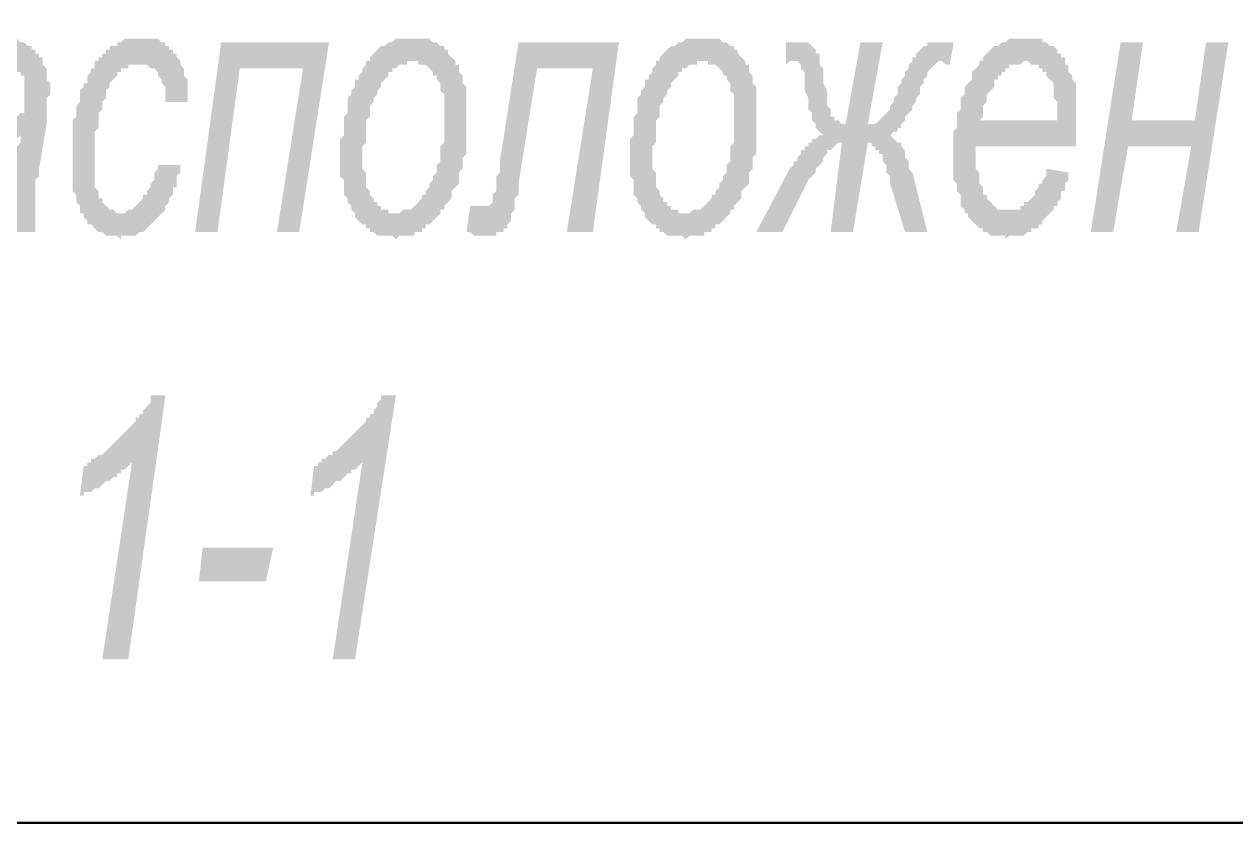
# Model space of a CAD drawing. Header units: millimetres. Extents: x 1372 to 666090, y 1285 to 31551.
# Drawn here: x 576732 to 578092, y 2747 to 3644 of the extents above; entities that cross this region are included whole.
import ezdxf

# ---------------------------------------------------------------- set-up
doc = ezdxf.new("R2010")
doc.units = ezdxf.units.MM
for name, color, linetype in [('PDF _2D-чертеж - Общий_Ном._пера__21', 7, 'Continuous'), ('PDF _75-АЗ Штамп', 7, 'Continuous'), ('PDF _ar_note_Ном._пера__252_Ном._пера__7', 7, 'Continuous')]:
    doc.layers.add(name, color=color, linetype=linetype)

msp = doc.modelspace()

# ---------------------------------------------------------------- hatches: boundary and pattern name
at = {"layer": 'PDF _75-АЗ Штамп', "transparency": 33554559}
h = msp.add_hatch(color=256, dxfattribs=at)
h.paths.add_polyline_path([(576719.8, 3435.5), (576715.6, 3431.4), (576711.4, 3431.4), (576711.4, 3427.2), (576707.3, 3423), (576707.3, 3423), (576703.1, 3418.9), (576698.9, 3418.9), (576698.9, 3414.7), (576694.8, 3414.7), (576694.8, 3414.7), (576690.6, 3410.5), (576690.6, 3410.5), (576686.4, 3410.5), (576682.2, 3406.3), (576682.2, 3406.3), (576678.1, 3406.3), (576673.9, 3406.3), (576673.9, 3406.3), (576669.7, 3406.3), (576665.6, 3406.3), (576665.6, 3402.2), (576661.4, 3406.3), (576661.4, 3406.3), (576657.2, 3406.3), (576653, 3406.3), (576653, 3406.3), (576648.9, 3406.3), (576644.7, 3410.5), (576644.7, 3410.5), (576640.5, 3414.7), (576640.5, 3414.7), (576636.4, 3418.9), (576632.2, 3418.9), (576632.2, 3423), (576632.2, 3423), (576628, 3427.2), (576628, 3431.4), (576623.8, 3435.5), (576623.8, 3435.5), (576623.8, 3439.7), (576623.8, 3443.9), (576619.7, 3448.1), (576619.7, 3452.2), (576619.7, 3456.4), (576619.7, 3460.6), (576619.7, 3464.7), (576619.7, 3464.7), (576619.7, 3473.1), (576619.7, 3477.2), (576619.7, 3481.4), (576619.7, 3481.4), (576619.7, 3485.6), (576623.8, 3489.8), (576623.8, 3493.9), (576623.8, 3498.1), (576623.8, 3498.1), (576628, 3502.3), (576628, 3506.4), (576632.2, 3510.6), (576632.2, 3510.6), (576636.4, 3514.8), (576636.4, 3519), (576640.5, 3519), (576640.5, 3519), (576644.7, 3523.1), (576644.7, 3523.1), (576648.9, 3527.3), (576648.9, 3527.3), (576653, 3527.3), (576657.2, 3531.5), (576657.2, 3531.5), (576661.4, 3531.5), (576665.6, 3531.5), (576665.6, 3531.5), (576665.6, 3535.6), (576669.7, 3535.6), (576669.7, 3535.6), (576673.9, 3535.6), (576678.1, 3535.6), (576682.2, 3535.6), (576682.2, 3535.6), (576686.4, 3535.6), (576690.6, 3535.6), (576694.8, 3535.6), (576694.8, 3535.6), (576698.9, 3535.6), (576703.1, 3535.6), (576707.3, 3539.8), (576711.4, 3539.8), (576715.6, 3539.8), (576715.6, 3539.8), (576719.8, 3539.8), (576723.9, 3539.8), (576723.9, 3539.8), (576728.1, 3544), (576728.1, 3544), (576732.3, 3544), (576732.3, 3544), (576732.3, 3548.1), (576732.3, 3552.3), (576732.3, 3556.5), (576732.3, 3560.7), (576732.3, 3564.8), (576732.3, 3569), (576732.3, 3569), (576732.3, 3573.2), (576732.3, 3577.3), (576732.3, 3581.5), (576732.3, 3585.7), (576728.1, 3585.7), (576728.1, 3589.9), (576723.9, 3589.9), (576723.9, 3594), (576719.8, 3594), (576719.8, 3594), (576715.6, 3598.2), (576711.4, 3598.2), (576711.4, 3598.2), (576707.3, 3598.2), (576703.1, 3598.2), (576703.1, 3598.2), (576698.9, 3598.2), (576694.8, 3598.2), (576690.6, 3598.2), (576690.6, 3598.2), (576686.4, 3598.2), (576682.2, 3594), (576682.2, 3594), (576678.1, 3594), (576678.1, 3589.9), (576673.9, 3589.9), (576673.9, 3585.7), (576669.7, 3585.7), (576669.7, 3581.5), (576665.6, 3577.3), (576665.6, 3573.2), (576665.6, 3573.2), (576661.4, 3569), (576661.4, 3564.8), (576661.4, 3560.7), (576661.4, 3560.7), (576632.2, 3564.8), (576636.4, 3569), (576636.4, 3573.2), (576636.4, 3573.2), (576640.5, 3577.3), (576640.5, 3581.5), (576640.5, 3585.7), (576644.7, 3589.9), (576644.7, 3594), (576648.9, 3594), (576648.9, 3598.2), (576648.9, 3602.4), (576653, 3602.4), (576653, 3606.5), (576657.2, 3610.7), (576657.2, 3610.7), (576661.4, 3610.7), (576661.4, 3614.9), (576665.6, 3614.9), (576665.6, 3619), (576669.7, 3619), (576669.7, 3619), (576673.9, 3623.2), (576678.1, 3623.2), (576678.1, 3623.2), (576682.2, 3627.4), (576686.4, 3627.4), (576686.4, 3627.4), (576690.6, 3627.4), (576694.8, 3627.4), (576694.8, 3627.4), (576698.9, 3627.4), (576703.1, 3627.4), (576703.1, 3627.4), (576707.3, 3627.4), (576711.4, 3627.4), (576711.4, 3627.4), (576715.6, 3627.4), (576719.8, 3627.4), (576719.8, 3627.4), (576723.9, 3627.4), (576728.1, 3623.2), (576728.1, 3623.2), (576732.3, 3623.2), (576736.5, 3619), (576736.5, 3619), (576740.6, 3619), (576740.6, 3614.9), (576744.8, 3614.9), (576744.8, 3610.7), (576749, 3610.7), (576749, 3606.5), (576753.1, 3606.5), (576753.1, 3602.4), (576753.1, 3598.2), (576757.3, 3594), (576757.3, 3589.9), (576757.3, 3585.7), (576757.3, 3585.7), (576757.3, 3581.5), (576761.5, 3577.3), (576761.5, 3573.2), (576761.5, 3569), (576761.5, 3564.8), (576757.3, 3560.7), (576757.3, 3556.5), (576757.3, 3552.3), (576757.3, 3548.1), (576757.3, 3544), (576757.3, 3539.8), (576757.3, 3535.6), (576757.3, 3531.5), (576749, 3481.4), (576749, 3473.1), (576744.8, 3468.9), (576744.8, 3464.7), (576744.8, 3460.6), (576744.8, 3456.4), (576744.8, 3452.2), (576744.8, 3448.1), (576744.8, 3443.9), (576744.8, 3443.9), (576744.8, 3439.7), (576744.8, 3439.7), (576744.8, 3435.5), (576744.8, 3431.4), (576744.8, 3427.2), (576744.8, 3423), (576744.8, 3418.9), (576744.8, 3414.7), (576744.8, 3410.5), (576744.8, 3410.5), (576719.8, 3410.5), (576719.8, 3410.5), (576719.8, 3414.7), (576719.8, 3418.9), (576719.8, 3423), (576719.8, 3427.2), (576719.8, 3431.4), (576719.8, 3435.5)], flags=0)
h.paths.add_polyline_path([(576728.1, 3519), (576723.9, 3514.8), (576723.9, 3514.8), (576719.8, 3514.8), (576715.6, 3514.8), (576715.6, 3514.8), (576715.6, 3514.8), (576711.4, 3510.6), (576707.3, 3510.6), (576707.3, 3510.6), (576703.1, 3510.6), (576698.9, 3510.6), (576694.8, 3510.6), (576694.8, 3510.6), (576690.6, 3510.6), (576686.4, 3510.6), (576682.2, 3506.4), (576682.2, 3506.4), (576678.1, 3506.4), (576673.9, 3506.4), (576673.9, 3506.4), (576669.7, 3506.4), (576665.6, 3506.4), (576665.6, 3502.3), (576665.6, 3502.3), (576665.6, 3502.3), (576661.4, 3502.3), (576657.2, 3498.1), (576657.2, 3498.1), (576653, 3493.9), (576653, 3493.9), (576648.9, 3489.8), (576648.9, 3489.8), (576648.9, 3485.6), (576648.9, 3481.4), (576644.7, 3477.2), (576644.7, 3473.1), (576644.7, 3468.9), (576644.7, 3468.9), (576644.7, 3464.7), (576644.7, 3460.6), (576644.7, 3456.4), (576648.9, 3452.2), (576648.9, 3448.1), (576648.9, 3443.9), (576653, 3443.9), (576653, 3443.9), (576653, 3439.7), (576657.2, 3439.7), (576657.2, 3435.5), (576661.4, 3435.5), (576665.6, 3435.5), (576665.6, 3431.4), (576669.7, 3431.4), (576673.9, 3431.4), (576673.9, 3431.4), (576678.1, 3431.4), (576678.1, 3431.4), (576682.2, 3435.5), (576686.4, 3435.5), (576686.4, 3435.5), (576690.6, 3435.5), (576694.8, 3439.7), (576694.8, 3439.7), (576698.9, 3443.9), (576698.9, 3443.9), (576703.1, 3448.1), (576707.3, 3448.1), (576707.3, 3452.2), (576711.4, 3456.4), (576711.4, 3456.4), (576711.4, 3460.6), (576715.6, 3464.7), (576715.6, 3468.9), (576715.6, 3468.9), (576719.8, 3473.1), (576719.8, 3473.1), (576719.8, 3477.2), (576719.8, 3481.4), (576719.8, 3485.6), (576723.9, 3489.8), (576723.9, 3493.9), (576723.9, 3498.1), (576723.9, 3502.3), (576723.9, 3506.4), (576728.1, 3510.6), (576728.1, 3514.8), (576728.1, 3519)], flags=0)
for points in [[(576882.4, 3485.6), (576907.5, 3485.6), (576907.5, 3477.2), (576903.3, 3473.1), (576903.3, 3468.9), (576903.3, 3464.7), (576903.3, 3460.6), (576899.1, 3460.6), (576899.1, 3456.4), (576899.1, 3452.2), (576894.9, 3448.1), (576894.9, 3443.9), (576890.8, 3439.7), (576890.8, 3439.7), (576890.8, 3435.5), (576886.6, 3431.4), (576886.6, 3431.4), (576882.4, 3427.2), (576882.4, 3427.2), (576878.3, 3423), (576878.3, 3423), (576874.1, 3418.9), (576874.1, 3418.9), (576869.9, 3414.7), (576869.9, 3414.7), (576865.7, 3410.5), (576861.6, 3410.5), (576861.6, 3410.5), (576857.4, 3406.3), (576853.2, 3406.3), (576853.2, 3406.3), (576849.1, 3406.3), (576844.9, 3406.3), (576844.9, 3406.3), (576840.7, 3406.3), (576840.7, 3402.2), (576836.6, 3406.3), (576832.4, 3406.3), (576832.4, 3406.3), (576828.2, 3406.3), (576824, 3406.3), (576824, 3406.3), (576819.9, 3410.5), (576815.7, 3410.5), (576815.7, 3410.5), (576811.5, 3414.7), (576811.5, 3414.7), (576807.4, 3418.9), (576803.2, 3418.9), (576803.2, 3423), (576799, 3427.2), (576799, 3427.2), (576799, 3431.4), (576794.8, 3431.4), (576794.8, 3435.5), (576794.8, 3439.7), (576790.7, 3443.9), (576790.7, 3443.9), (576790.7, 3448.1), (576790.7, 3452.2), (576786.5, 3456.4), (576786.5, 3460.6), (576786.5, 3464.7), (576786.5, 3468.9), (576786.5, 3473.1), (576786.5, 3477.2), (576786.5, 3481.4), (576786.5, 3485.6), (576786.5, 3489.8), (576786.5, 3489.8), (576786.5, 3493.9), (576786.5, 3498.1), (576786.5, 3502.3), (576786.5, 3506.4), (576786.5, 3510.6), (576786.5, 3514.8), (576786.5, 3519), (576786.5, 3523.1), (576786.5, 3527.3), (576786.5, 3531.5), (576786.5, 3535.6), (576790.7, 3539.8), (576790.7, 3544), (576790.7, 3548.1), (576790.7, 3552.3), (576794.8, 3556.5), (576794.8, 3556.5), (576794.8, 3560.7), (576794.8, 3564.8), (576794.8, 3569), (576799, 3573.2), (576799, 3577.3), (576803.2, 3577.3), (576803.2, 3581.5), (576803.2, 3585.7), (576807.4, 3589.9), (576807.4, 3594), (576811.5, 3594), (576811.5, 3598.2), (576811.5, 3602.4), (576815.7, 3602.4), (576815.7, 3606.5), (576819.9, 3606.5), (576819.9, 3610.7), (576824, 3610.7), (576824, 3614.9), (576828.2, 3614.9), (576828.2, 3619), (576832.4, 3619), (576836.6, 3619), (576836.6, 3623.2), (576840.7, 3623.2), (576840.7, 3623.2), (576844.9, 3627.4), (576849.1, 3627.4), (576849.1, 3627.4), (576853.2, 3627.4), (576857.4, 3627.4), (576861.6, 3627.4), (576861.6, 3627.4), (576865.7, 3627.4), (576865.7, 3627.4), (576869.9, 3627.4), (576874.1, 3627.4), (576878.3, 3627.4), (576878.3, 3627.4), (576882.4, 3627.4), (576886.6, 3623.2), (576886.6, 3623.2), (576890.8, 3623.2), (576890.8, 3619), (576894.9, 3619), (576894.9, 3614.9), (576899.1, 3614.9), (576899.1, 3610.7), (576903.3, 3610.7), (576903.3, 3606.5), (576907.5, 3602.4), (576907.5, 3602.4), (576907.5, 3598.2), (576911.6, 3594), (576911.6, 3589.9), (576911.6, 3585.7), (576915.8, 3581.5), (576915.8, 3581.5), (576915.8, 3577.3), (576915.8, 3573.2), (576915.8, 3569), (576915.8, 3564.8), (576915.8, 3560.7), (576915.8, 3556.5), (576890.8, 3556.5), (576890.8, 3560.7), (576890.8, 3564.8), (576890.8, 3569), (576890.8, 3573.2), (576886.6, 3577.3), (576886.6, 3581.5), (576886.6, 3581.5), (576882.4, 3585.7), (576882.4, 3585.7), (576882.4, 3589.9), (576878.3, 3594), (576878.3, 3594), (576874.1, 3594), (576869.9, 3598.2), (576869.9, 3598.2), (576865.7, 3598.2), (576861.6, 3598.2), (576861.6, 3598.2), (576857.4, 3598.2), (576857.4, 3598.2), (576853.2, 3598.2), (576849.1, 3598.2), (576849.1, 3594), (576844.9, 3594), (576840.7, 3594), (576840.7, 3589.9), (576836.6, 3589.9), (576836.6, 3585.7), (576836.6, 3585.7), (576832.4, 3581.5), (576832.4, 3581.5), (576828.2, 3577.3), (576828.2, 3573.2), (576828.2, 3573.2), (576824, 3569), (576824, 3564.8), (576824, 3560.7), (576819.9, 3556.5), (576819.9, 3552.3), (576819.9, 3548.1), (576815.7, 3544), (576815.7, 3544), (576815.7, 3539.8), (576815.7, 3535.6), (576815.7, 3531.5), (576815.7, 3527.3), (576811.5, 3523.1), (576811.5, 3519), (576811.5, 3514.8), (576811.5, 3510.6), (576811.5, 3506.4), (576811.5, 3502.3), (576811.5, 3498.1), (576811.5, 3493.9), (576811.5, 3489.8), (576811.5, 3489.8), (576811.5, 3481.4), (576811.5, 3477.2), (576811.5, 3473.1), (576811.5, 3468.9), (576811.5, 3464.7), (576811.5, 3460.6), (576815.7, 3456.4), (576815.7, 3456.4), (576815.7, 3452.2), (576815.7, 3448.1), (576819.9, 3448.1), (576819.9, 3443.9), (576824, 3439.7), (576824, 3439.7), (576828.2, 3435.5), (576832.4, 3435.5), (576832.4, 3435.5), (576836.6, 3431.4), (576836.6, 3431.4), (576840.7, 3431.4), (576840.7, 3431.4), (576844.9, 3431.4), (576849.1, 3435.5), (576849.1, 3435.5), (576853.2, 3435.5), (576857.4, 3439.7), (576857.4, 3439.7), (576861.6, 3443.9), (576861.6, 3443.9), (576865.7, 3448.1), (576865.7, 3448.1), (576865.7, 3452.2), (576869.9, 3452.2), (576869.9, 3456.4), (576874.1, 3460.6), (576874.1, 3464.7), (576874.1, 3464.7), (576878.3, 3468.9), (576878.3, 3473.1), (576878.3, 3477.2), (576882.4, 3481.4), (576882.4, 3485.6), (576882.4, 3485.6)], [(576953.3, 3623.2), (577074.3, 3623.2), (577040.9, 3410.5), (577015.9, 3410.5), (577045.1, 3594), (576974.2, 3594), (576949.2, 3410.5), (576924.1, 3410.5)], [(577287, 3623.2), (577399.6, 3623.2), (577370.4, 3410.5), (577341.2, 3410.5), (577370.4, 3594), (577307.8, 3594), (577287, 3464.7), (577287, 3460.6), (577287, 3456.4), (577287, 3452.2), (577282.8, 3448.1), (577282.8, 3443.9), (577282.8, 3439.7), (577282.8, 3435.5), (577278.6, 3431.4), (577278.6, 3427.2), (577278.6, 3423), (577278.6, 3423), (577274.5, 3418.9), (577274.5, 3418.9), (577274.5, 3414.7), (577270.3, 3414.7), (577270.3, 3410.5), (577266.1, 3410.5), (577262, 3410.5), (577262, 3406.3), (577257.8, 3406.3), (577253.6, 3406.3), (577253.6, 3406.3), (577253.6, 3406.3), (577249.4, 3406.3), (577245.3, 3406.3), (577245.3, 3406.3), (577241.1, 3406.3), (577236.9, 3406.3), (577236.9, 3406.3), (577232.8, 3410.5), (577228.6, 3410.5), (577232.8, 3439.7), (577236.9, 3439.7), (577241.1, 3439.7), (577241.1, 3439.7), (577245.3, 3439.7), (577249.4, 3439.7), (577249.4, 3439.7), (577253.6, 3439.7), (577257.8, 3443.9), (577257.8, 3443.9), (577257.8, 3448.1), (577257.8, 3448.1), (577257.8, 3448.1), (577257.8, 3452.2), (577262, 3456.4), (577262, 3460.6), (577262, 3460.6), (577262, 3468.9), (577262, 3473.1), (577266.1, 3477.2), (577266.1, 3485.6), (577266.1, 3489.8)], [(577670.7, 3623.2), (577695.7, 3623.2), (577679, 3531.5), (577683.2, 3531.5), (577683.2, 3531.5), (577687.4, 3531.5), (577691.5, 3535.6), (577691.5, 3535.6), (577695.7, 3539.8), (577695.7, 3539.8), (577695.7, 3539.8), (577699.9, 3544), (577699.9, 3544), (577704, 3548.1), (577704, 3552.3), (577704, 3552.3), (577708.2, 3556.5), (577708.2, 3560.7), (577712.4, 3564.8), (577712.4, 3569), (577712.4, 3573.2), (577716.6, 3577.3), (577716.6, 3581.5), (577720.7, 3585.7), (577720.7, 3589.9), (577724.9, 3594), (577724.9, 3598.2), (577729.1, 3602.4), (577729.1, 3606.5), (577733.2, 3606.5), (577733.2, 3610.7), (577733.2, 3610.7), (577737.4, 3614.9), (577737.4, 3614.9), (577737.4, 3614.9), (577741.6, 3619), (577745.8, 3619), (577745.8, 3623.2), (577749.9, 3623.2), (577754.1, 3623.2), (577754.1, 3623.2), (577758.3, 3623.2), (577758.3, 3623.2), (577762.4, 3623.2), (577766.6, 3623.2), (577766.6, 3623.2), (577770.8, 3623.2), (577774.9, 3623.2), (577774.9, 3619), (577770.8, 3598.2), (577766.6, 3598.2), (577762.4, 3602.4), (577762.4, 3602.4), (577762.4, 3602.4), (577758.3, 3602.4), (577754.1, 3598.2), (577754.1, 3598.2), (577749.9, 3594), (577749.9, 3594), (577749.9, 3594), (577745.8, 3589.9), (577745.8, 3589.9), (577745.8, 3585.7), (577741.6, 3581.5), (577741.6, 3577.3), (577737.4, 3573.2), (577737.4, 3569), (577737.4, 3564.8), (577733.2, 3560.7), (577733.2, 3556.5), (577729.1, 3552.3), (577729.1, 3548.1), (577724.9, 3544), (577724.9, 3544), (577720.7, 3539.8), (577720.7, 3535.6), (577720.7, 3535.6), (577716.6, 3531.5), (577716.6, 3527.3), (577712.4, 3527.3), (577712.4, 3523.1), (577708.2, 3523.1), (577708.2, 3523.1), (577704, 3519), (577704, 3519), (577704, 3519), (577708.2, 3514.8), (577708.2, 3514.8), (577712.4, 3510.6), (577716.6, 3510.6), (577716.6, 3510.6), (577716.6, 3506.4), (577716.6, 3506.4), (577720.7, 3502.3), (577720.7, 3498.1), (577720.7, 3493.9), (577724.9, 3489.8), (577724.9, 3485.6), (577724.9, 3481.4), (577729.1, 3477.2), (577745.8, 3410.5), (577720.7, 3410.5), (577704, 3464.7), (577704, 3468.9), (577704, 3473.1), (577699.9, 3477.2), (577699.9, 3481.4), (577699.9, 3485.6), (577695.7, 3489.8), (577695.7, 3493.9), (577695.7, 3493.9), (577695.7, 3498.1), (577691.5, 3498.1), (577691.5, 3502.3), (577687.4, 3502.3), (577687.4, 3506.4), (577683.2, 3506.4), (577683.2, 3510.6), (577679, 3510.6), (577679, 3510.6), (577662.3, 3410.5), (577637.3, 3410.5), (577649.8, 3510.6), (577649.8, 3510.6), (577645.7, 3510.6), (577641.5, 3506.4), (577641.5, 3506.4), (577637.3, 3502.3), (577637.3, 3502.3), (577637.3, 3502.3), (577633.1, 3502.3), (577633.1, 3498.1), (577633.1, 3498.1), (577629, 3493.9), (577629, 3489.8), (577624.8, 3485.6), (577624.8, 3485.6), (577620.6, 3481.4), (577620.6, 3477.2), (577616.5, 3473.1), (577612.3, 3468.9), (577583.1, 3410.5), (577553.9, 3410.5), (577591.4, 3481.4), (577595.6, 3485.6), (577595.6, 3489.8), (577599.8, 3489.8), (577599.8, 3493.9), (577604, 3498.1), (577604, 3502.3), (577608.1, 3502.3), (577608.1, 3506.4), (577612.3, 3506.4), (577612.3, 3510.6), (577616.5, 3510.6), (577616.5, 3514.8), (577620.6, 3514.8), (577624.8, 3519), (577624.8, 3519), (577629, 3519), (577629, 3519), (577624.8, 3523.1), (577624.8, 3523.1), (577620.6, 3527.3), (577620.6, 3531.5), (577616.5, 3535.6), (577616.5, 3535.6), (577616.5, 3539.8), (577616.5, 3539.8), (577616.5, 3544), (577612.3, 3548.1), (577612.3, 3548.1), (577612.3, 3552.3), (577612.3, 3556.5), (577612.3, 3560.7), (577608.1, 3569), (577608.1, 3573.2), (577608.1, 3577.3), (577608.1, 3581.5), (577608.1, 3589.9), (577608.1, 3589.9), (577604, 3594), (577604, 3598.2), (577604, 3598.2), (577599.8, 3602.4), (577595.6, 3602.4), (577595.6, 3602.4), (577591.4, 3602.4), (577587.3, 3598.2), (577587.3, 3598.2), (577587.3, 3623.2), (577591.4, 3623.2), (577595.6, 3623.2), (577595.6, 3623.2), (577599.8, 3623.2), (577599.8, 3623.2), (577604, 3623.2), (577608.1, 3623.2), (577612.3, 3623.2), (577612.3, 3623.2), (577616.5, 3619), (577616.5, 3619), (577620.6, 3614.9), (577620.6, 3614.9), (577620.6, 3610.7), (577624.8, 3610.7), (577624.8, 3606.5), (577624.8, 3602.4), (577624.8, 3598.2), (577629, 3594), (577629, 3589.9), (577629, 3585.7), (577629, 3581.5), (577629, 3577.3), (577633.1, 3569), (577633.1, 3564.8), (577633.1, 3560.7), (577633.1, 3556.5), (577633.1, 3552.3), (577637.3, 3548.1), (577637.3, 3544), (577637.3, 3544), (577637.3, 3539.8), (577641.5, 3539.8), (577641.5, 3539.8), (577641.5, 3535.6), (577645.7, 3535.6), (577649.8, 3531.5), (577649.8, 3531.5), (577654, 3531.5), (577654, 3531.5)], [(577962.6, 3623.2), (577987.7, 3623.2), (577975.1, 3535.6), (578046, 3535.6), (578058.6, 3623.2), (578083.6, 3623.2), (578050.2, 3410.5), (578025.2, 3410.5), (578041.9, 3506.4), (577971, 3506.4), (577954.3, 3410.5), (577929.3, 3410.5)], [(576819.9, 2930.9), (576853.2, 3151.9), (576853.2, 3151.9), (576849.1, 3147.8), (576849.1, 3147.8), (576844.9, 3143.6), (576844.9, 3143.6), (576840.7, 3143.6), (576840.7, 3139.4), (576836.6, 3139.4), (576836.6, 3135.3), (576832.4, 3135.3), (576828.2, 3131.1), (576828.2, 3131.1), (576824, 3131.1), (576819.9, 3126.9), (576819.9, 3126.9), (576815.7, 3122.7), (576811.5, 3122.7), (576811.5, 3122.7), (576807.4, 3118.6), (576803.2, 3118.6), (576799, 3118.6), (576799, 3114.4), (576794.8, 3114.4), (576799, 3147.8), (576803.2, 3147.8), (576803.2, 3151.9), (576807.4, 3151.9), (576807.4, 3156.1), (576811.5, 3156.1), (576815.7, 3160.3), (576815.7, 3160.3), (576819.9, 3160.3), (576824, 3164.4), (576824, 3164.4), (576828.2, 3168.6), (576828.2, 3168.6), (576832.4, 3172.8), (576836.6, 3177), (576836.6, 3177), (576840.7, 3181.1), (576840.7, 3181.1), (576844.9, 3185.3), (576849.1, 3189.5), (576849.1, 3189.5), (576853.2, 3193.6), (576853.2, 3193.6), (576857.4, 3197.8), (576857.4, 3202), (576861.6, 3202), (576861.6, 3206.2), (576865.7, 3206.2), (576865.7, 3206.2), (576865.7, 3210.3), (576869.9, 3214.5), (576869.9, 3214.5), (576874.1, 3218.7), (576874.1, 3222.8), (576874.1, 3227), (576874.1, 3227), (576890.8, 3227), (576849.1, 2930.9)], [(577078.5, 2930.9), (577111.8, 3151.9), (577111.8, 3151.9), (577107.6, 3147.8), (577107.6, 3147.8), (577103.5, 3143.6), (577103.5, 3143.6), (577099.3, 3143.6), (577099.3, 3139.4), (577095.1, 3139.4), (577091, 3135.3), (577091, 3135.3), (577086.8, 3131.1), (577086.8, 3131.1), (577082.6, 3131.1), (577078.5, 3126.9), (577078.5, 3126.9), (577074.3, 3122.7), (577070.1, 3122.7), (577070.1, 3122.7), (577065.9, 3118.6), (577061.8, 3118.6), (577057.6, 3118.6), (577057.6, 3114.4), (577053.4, 3114.4), (577057.6, 3147.8), (577061.8, 3147.8), (577061.8, 3151.9), (577065.9, 3151.9), (577065.9, 3156.1), (577070.1, 3156.1), (577074.3, 3160.3), (577074.3, 3160.3), (577078.5, 3160.3), (577078.5, 3164.4), (577082.6, 3164.4), (577086.8, 3168.6), (577086.8, 3168.6), (577091, 3172.8), (577095.1, 3177), (577095.1, 3177), (577099.3, 3181.1), (577099.3, 3181.1), (577103.5, 3185.3), (577107.6, 3189.5), (577107.6, 3189.5), (577111.8, 3193.6), (577111.8, 3193.6), (577116, 3197.8), (577116, 3202), (577120.2, 3202), (577120.2, 3206.2), (577124.3, 3206.2), (577124.3, 3206.2), (577124.3, 3210.3), (577128.5, 3214.5), (577128.5, 3214.5), (577128.5, 3218.7), (577132.7, 3222.8), (577132.7, 3227), (577132.7, 3227), (577149.4, 3227), (577103.5, 2930.9)]]:
    msp.add_hatch(color=256, dxfattribs=at).paths.add_polyline_path(points)
h = msp.add_hatch(color=256, dxfattribs=at)
h.paths.add_polyline_path([(577086.8, 3489.8), (577086.8, 3493.9), (577086.8, 3498.1), (577086.8, 3502.3), (577086.8, 3506.4), (577086.8, 3510.6), (577086.8, 3514.8), (577091, 3519), (577091, 3523.1), (577091, 3527.3), (577091, 3531.5), (577091, 3535.6), (577091, 3539.8), (577095.1, 3544), (577095.1, 3548.1), (577095.1, 3552.3), (577095.1, 3556.5), (577095.1, 3560.7), (577099.3, 3564.8), (577099.3, 3564.8), (577099.3, 3569), (577103.5, 3573.2), (577103.5, 3577.3), (577103.5, 3581.5), (577107.6, 3581.5), (577107.6, 3585.7), (577111.8, 3589.9), (577111.8, 3594), (577111.8, 3594), (577116, 3598.2), (577116, 3602.4), (577120.2, 3602.4), (577120.2, 3606.5), (577124.3, 3610.7), (577124.3, 3610.7), (577128.5, 3614.9), (577128.5, 3614.9), (577132.7, 3619), (577136.8, 3619), (577136.8, 3619), (577141, 3623.2), (577141, 3623.2), (577145.2, 3623.2), (577149.4, 3627.4), (577149.4, 3627.4), (577153.5, 3627.4), (577157.7, 3627.4), (577157.7, 3627.4), (577161.9, 3627.4), (577166, 3627.4), (577170.2, 3627.4), (577170.2, 3627.4), (577174.4, 3627.4), (577174.4, 3627.4), (577178.5, 3627.4), (577182.7, 3627.4), (577182.7, 3627.4), (577186.9, 3627.4), (577191.1, 3623.2), (577191.1, 3623.2), (577195.2, 3623.2), (577199.4, 3619), (577199.4, 3619), (577203.6, 3619), (577203.6, 3614.9), (577207.7, 3614.9), (577207.7, 3610.7), (577211.9, 3606.5), (577211.9, 3606.5), (577211.9, 3606.5), (577216.1, 3602.4), (577216.1, 3598.2), (577220.3, 3598.2), (577220.3, 3594), (577220.3, 3589.9), (577224.4, 3585.7), (577224.4, 3581.5), (577224.4, 3581.5), (577224.4, 3577.3), (577228.6, 3573.2), (577228.6, 3569), (577228.6, 3564.8), (577228.6, 3560.7), (577228.6, 3556.5), (577228.6, 3552.3), (577228.6, 3548.1), (577228.6, 3544), (577228.6, 3539.8), (577228.6, 3535.6), (577228.6, 3531.5), (577228.6, 3527.3), (577228.6, 3523.1), (577228.6, 3519), (577228.6, 3514.8), (577228.6, 3510.6), (577228.6, 3506.4), (577228.6, 3502.3), (577228.6, 3498.1), (577224.4, 3493.9), (577224.4, 3489.8), (577224.4, 3485.6), (577224.4, 3481.4), (577220.3, 3477.2), (577220.3, 3473.1), (577220.3, 3473.1), (577220.3, 3468.9), (577220.3, 3464.7), (577216.1, 3460.6), (577216.1, 3460.6), (577211.9, 3456.4), (577211.9, 3452.2), (577211.9, 3448.1), (577207.7, 3443.9), (577207.7, 3443.9), (577203.6, 3439.7), (577203.6, 3435.5), (577199.4, 3435.5), (577199.4, 3431.4), (577195.2, 3427.2), (577195.2, 3427.2), (577191.1, 3423), (577191.1, 3423), (577191.1, 3423), (577186.9, 3418.9), (577182.7, 3418.9), (577182.7, 3414.7), (577178.5, 3414.7), (577178.5, 3410.5), (577174.4, 3410.5), (577170.2, 3410.5), (577170.2, 3406.3), (577166, 3406.3), (577161.9, 3406.3), (577161.9, 3406.3), (577157.7, 3406.3), (577153.5, 3406.3), (577153.5, 3406.3), (577149.4, 3402.2), (577149.4, 3402.2), (577145.2, 3406.3), (577141, 3406.3), (577141, 3406.3), (577136.8, 3406.3), (577132.7, 3406.3), (577132.7, 3406.3), (577128.5, 3406.3), (577124.3, 3410.5), (577124.3, 3410.5), (577120.2, 3410.5), (577120.2, 3414.7), (577116, 3414.7), (577116, 3418.9), (577111.8, 3418.9), (577107.6, 3423), (577107.6, 3423), (577103.5, 3427.2), (577103.5, 3431.4), (577103.5, 3431.4), (577099.3, 3435.5), (577099.3, 3439.7), (577095.1, 3443.9), (577095.1, 3443.9), (577095.1, 3448.1), (577091, 3452.2), (577091, 3456.4), (577091, 3460.6), (577091, 3464.7), (577091, 3468.9), (577086.8, 3473.1), (577086.8, 3477.2), (577086.8, 3481.4), (577086.8, 3485.6), (577086.8, 3489.8), (577086.8, 3489.8)], flags=0)
h.paths.add_polyline_path([(577111.8, 3493.9), (577111.8, 3489.8), (577111.8, 3485.6), (577111.8, 3481.4), (577116, 3477.2), (577116, 3473.1), (577116, 3468.9), (577116, 3464.7), (577116, 3460.6), (577120.2, 3456.4), (577120.2, 3456.4), (577120.2, 3452.2), (577124.3, 3448.1), (577124.3, 3448.1), (577124.3, 3443.9), (577128.5, 3443.9), (577128.5, 3439.7), (577132.7, 3439.7), (577132.7, 3435.5), (577136.8, 3435.5), (577141, 3435.5), (577141, 3431.4), (577145.2, 3431.4), (577149.4, 3431.4), (577149.4, 3431.4), (577153.5, 3431.4), (577153.5, 3431.4), (577157.7, 3435.5), (577161.9, 3435.5), (577161.9, 3435.5), (577166, 3435.5), (577170.2, 3439.7), (577170.2, 3439.7), (577174.4, 3443.9), (577174.4, 3443.9), (577178.5, 3448.1), (577178.5, 3452.2), (577182.7, 3452.2), (577182.7, 3456.4), (577182.7, 3456.4), (577186.9, 3460.6), (577186.9, 3464.7), (577191.1, 3468.9), (577191.1, 3473.1), (577191.1, 3473.1), (577195.2, 3477.2), (577195.2, 3481.4), (577195.2, 3485.6), (577199.4, 3489.8), (577199.4, 3493.9), (577199.4, 3498.1), (577199.4, 3502.3), (577199.4, 3502.3), (577199.4, 3506.4), (577203.6, 3510.6), (577203.6, 3514.8), (577203.6, 3519), (577203.6, 3523.1), (577203.6, 3527.3), (577203.6, 3531.5), (577203.6, 3535.6), (577203.6, 3535.6), (577203.6, 3539.8), (577203.6, 3544), (577203.6, 3548.1), (577203.6, 3552.3), (577203.6, 3556.5), (577203.6, 3560.7), (577203.6, 3564.8), (577199.4, 3569), (577199.4, 3573.2), (577199.4, 3577.3), (577199.4, 3577.3), (577195.2, 3581.5), (577195.2, 3585.7), (577195.2, 3585.7), (577191.1, 3585.7), (577191.1, 3589.9), (577186.9, 3594), (577186.9, 3594), (577182.7, 3598.2), (577182.7, 3598.2), (577178.5, 3598.2), (577174.4, 3598.2), (577174.4, 3602.4), (577170.2, 3602.4), (577170.2, 3602.4), (577166, 3602.4), (577161.9, 3602.4), (577161.9, 3598.2), (577157.7, 3598.2), (577153.5, 3598.2), (577153.5, 3598.2), (577149.4, 3594), (577145.2, 3594), (577145.2, 3594), (577145.2, 3589.9), (577141, 3589.9), (577141, 3585.7), (577136.8, 3581.5), (577136.8, 3581.5), (577132.7, 3577.3), (577132.7, 3573.2), (577128.5, 3569), (577128.5, 3569), (577128.5, 3564.8), (577124.3, 3560.7), (577124.3, 3556.5), (577124.3, 3556.5), (577120.2, 3552.3), (577120.2, 3548.1), (577120.2, 3544), (577120.2, 3539.8), (577116, 3535.6), (577116, 3531.5), (577116, 3527.3), (577116, 3523.1), (577116, 3519), (577116, 3514.8), (577116, 3510.6), (577111.8, 3506.4), (577111.8, 3502.3), (577111.8, 3498.1), (577111.8, 3493.9), (577111.8, 3493.9)], flags=0)
h = msp.add_hatch(color=256, dxfattribs=at)
h.paths.add_polyline_path([(577412.1, 3489.8), (577412.1, 3493.9), (577412.1, 3498.1), (577412.1, 3502.3), (577412.1, 3506.4), (577412.1, 3510.6), (577412.1, 3514.8), (577416.3, 3519), (577416.3, 3523.1), (577416.3, 3527.3), (577416.3, 3531.5), (577416.3, 3535.6), (577416.3, 3539.8), (577420.4, 3544), (577420.4, 3548.1), (577420.4, 3552.3), (577420.4, 3556.5), (577420.4, 3560.7), (577424.6, 3564.8), (577424.6, 3564.8), (577424.6, 3569), (577428.8, 3573.2), (577428.8, 3577.3), (577428.8, 3581.5), (577433, 3581.5), (577433, 3585.7), (577437.1, 3589.9), (577437.1, 3594), (577437.1, 3594), (577441.3, 3598.2), (577441.3, 3602.4), (577445.5, 3602.4), (577445.5, 3606.5), (577449.6, 3610.7), (577449.6, 3610.7), (577453.8, 3614.9), (577453.8, 3614.9), (577458, 3619), (577462.1, 3619), (577462.1, 3619), (577466.3, 3623.2), (577466.3, 3623.2), (577470.5, 3623.2), (577474.7, 3627.4), (577474.7, 3627.4), (577478.8, 3627.4), (577483, 3627.4), (577483, 3627.4), (577487.2, 3627.4), (577491.3, 3627.4), (577495.5, 3627.4), (577495.5, 3627.4), (577499.7, 3627.4), (577499.7, 3627.4), (577503.9, 3627.4), (577508, 3627.4), (577508, 3627.4), (577512.2, 3627.4), (577516.4, 3623.2), (577516.4, 3623.2), (577520.5, 3623.2), (577524.7, 3619), (577524.7, 3619), (577528.9, 3619), (577528.9, 3614.9), (577533.1, 3614.9), (577533.1, 3610.7), (577537.2, 3606.5), (577537.2, 3606.5), (577537.2, 3606.5), (577541.4, 3602.4), (577541.4, 3598.2), (577545.6, 3598.2), (577545.6, 3594), (577545.6, 3589.9), (577549.7, 3585.7), (577549.7, 3581.5), (577549.7, 3581.5), (577549.7, 3577.3), (577553.9, 3573.2), (577553.9, 3569), (577553.9, 3564.8), (577553.9, 3560.7), (577553.9, 3556.5), (577553.9, 3552.3), (577553.9, 3548.1), (577553.9, 3544), (577553.9, 3539.8), (577553.9, 3535.6), (577553.9, 3531.5), (577553.9, 3527.3), (577553.9, 3523.1), (577553.9, 3519), (577553.9, 3514.8), (577553.9, 3510.6), (577553.9, 3506.4), (577553.9, 3502.3), (577553.9, 3498.1), (577549.7, 3493.9), (577549.7, 3489.8), (577549.7, 3485.6), (577549.7, 3481.4), (577545.6, 3477.2), (577545.6, 3473.1), (577545.6, 3473.1), (577545.6, 3468.9), (577545.6, 3464.7), (577541.4, 3460.6), (577541.4, 3460.6), (577537.2, 3456.4), (577537.2, 3452.2), (577537.2, 3448.1), (577533.1, 3443.9), (577533.1, 3443.9), (577528.9, 3439.7), (577528.9, 3435.5), (577524.7, 3435.5), (577524.7, 3431.4), (577520.5, 3427.2), (577520.5, 3427.2), (577516.4, 3423), (577516.4, 3423), (577516.4, 3423), (577512.2, 3418.9), (577508, 3418.9), (577508, 3414.7), (577503.9, 3414.7), (577503.9, 3410.5), (577499.7, 3410.5), (577495.5, 3410.5), (577495.5, 3406.3), (577491.3, 3406.3), (577487.2, 3406.3), (577487.2, 3406.3), (577483, 3406.3), (577478.8, 3406.3), (577478.8, 3406.3), (577474.7, 3402.2), (577474.7, 3402.2), (577470.5, 3406.3), (577466.3, 3406.3), (577466.3, 3406.3), (577462.1, 3406.3), (577458, 3406.3), (577458, 3406.3), (577453.8, 3406.3), (577449.6, 3410.5), (577449.6, 3410.5), (577445.5, 3410.5), (577445.5, 3414.7), (577441.3, 3414.7), (577441.3, 3418.9), (577437.1, 3418.9), (577433, 3423), (577433, 3423), (577428.8, 3427.2), (577428.8, 3431.4), (577428.8, 3431.4), (577424.6, 3435.5), (577424.6, 3439.7), (577420.4, 3443.9), (577420.4, 3443.9), (577420.4, 3448.1), (577416.3, 3452.2), (577416.3, 3456.4), (577416.3, 3460.6), (577416.3, 3464.7), (577416.3, 3468.9), (577412.1, 3473.1), (577412.1, 3477.2), (577412.1, 3481.4), (577412.1, 3485.6), (577412.1, 3489.8), (577412.1, 3489.8)], flags=0)
h.paths.add_polyline_path([(577437.1, 3493.9), (577437.1, 3489.8), (577437.1, 3485.6), (577437.1, 3481.4), (577441.3, 3477.2), (577441.3, 3473.1), (577441.3, 3468.9), (577441.3, 3464.7), (577441.3, 3460.6), (577445.5, 3456.4), (577445.5, 3456.4), (577445.5, 3452.2), (577449.6, 3448.1), (577449.6, 3448.1), (577449.6, 3443.9), (577453.8, 3443.9), (577453.8, 3439.7), (577458, 3439.7), (577458, 3435.5), (577462.1, 3435.5), (577466.3, 3435.5), (577466.3, 3431.4), (577470.5, 3431.4), (577474.7, 3431.4), (577474.7, 3431.4), (577478.8, 3431.4), (577478.8, 3431.4), (577483, 3435.5), (577487.2, 3435.5), (577487.2, 3435.5), (577491.3, 3435.5), (577495.5, 3439.7), (577495.5, 3439.7), (577499.7, 3443.9), (577499.7, 3443.9), (577503.9, 3448.1), (577503.9, 3452.2), (577508, 3452.2), (577508, 3456.4), (577508, 3456.4), (577512.2, 3460.6), (577512.2, 3464.7), (577516.4, 3468.9), (577516.4, 3473.1), (577516.4, 3473.1), (577520.5, 3477.2), (577520.5, 3481.4), (577520.5, 3485.6), (577524.7, 3489.8), (577524.7, 3493.9), (577524.7, 3498.1), (577524.7, 3502.3), (577524.7, 3502.3), (577524.7, 3506.4), (577528.9, 3510.6), (577528.9, 3514.8), (577528.9, 3519), (577528.9, 3523.1), (577528.9, 3527.3), (577528.9, 3531.5), (577528.9, 3535.6), (577528.9, 3535.6), (577528.9, 3539.8), (577528.9, 3544), (577528.9, 3548.1), (577528.9, 3552.3), (577528.9, 3556.5), (577528.9, 3560.7), (577528.9, 3564.8), (577524.7, 3569), (577524.7, 3573.2), (577524.7, 3577.3), (577524.7, 3577.3), (577520.5, 3581.5), (577520.5, 3585.7), (577520.5, 3585.7), (577516.4, 3585.7), (577516.4, 3589.9), (577512.2, 3594), (577512.2, 3594), (577508, 3598.2), (577508, 3598.2), (577503.9, 3598.2), (577499.7, 3598.2), (577499.7, 3602.4), (577495.5, 3602.4), (577495.5, 3602.4), (577491.3, 3602.4), (577487.2, 3602.4), (577487.2, 3598.2), (577483, 3598.2), (577478.8, 3598.2), (577478.8, 3598.2), (577474.7, 3594), (577470.5, 3594), (577470.5, 3594), (577470.5, 3589.9), (577466.3, 3589.9), (577466.3, 3585.7), (577462.1, 3581.5), (577462.1, 3581.5), (577458, 3577.3), (577458, 3573.2), (577453.8, 3569), (577453.8, 3569), (577453.8, 3564.8), (577449.6, 3560.7), (577449.6, 3556.5), (577449.6, 3556.5), (577445.5, 3552.3), (577445.5, 3548.1), (577445.5, 3544), (577445.5, 3539.8), (577441.3, 3535.6), (577441.3, 3531.5), (577441.3, 3527.3), (577441.3, 3523.1), (577441.3, 3519), (577441.3, 3514.8), (577441.3, 3510.6), (577437.1, 3506.4), (577437.1, 3502.3), (577437.1, 3498.1), (577437.1, 3493.9), (577437.1, 3493.9)], flags=0)
h = msp.add_hatch(color=256, dxfattribs=at)
h.paths.add_polyline_path([(577879.2, 3481.4), (577904.2, 3477.2), (577904.2, 3473.1), (577904.2, 3473.1), (577904.2, 3468.9), (577900.1, 3464.7), (577900.1, 3460.6), (577900.1, 3456.4), (577895.9, 3456.4), (577895.9, 3452.2), (577895.9, 3448.1), (577891.7, 3443.9), (577891.7, 3439.7), (577887.6, 3439.7), (577887.6, 3435.5), (577883.4, 3431.4), (577879.2, 3427.2), (577879.2, 3427.2), (577879.2, 3427.2), (577875, 3423), (577875, 3418.9), (577870.9, 3418.9), (577870.9, 3414.7), (577866.7, 3414.7), (577862.5, 3414.7), (577862.5, 3410.5), (577858.4, 3410.5), (577858.4, 3410.5), (577854.2, 3406.3), (577850, 3406.3), (577850, 3406.3), (577845.8, 3406.3), (577841.7, 3406.3), (577837.5, 3406.3), (577837.5, 3406.3), (577833.3, 3402.2), (577833.3, 3406.3), (577829.2, 3406.3), (577825, 3406.3), (577820.8, 3406.3), (577820.8, 3406.3), (577816.7, 3406.3), (577812.5, 3410.5), (577812.5, 3410.5), (577808.3, 3410.5), (577808.3, 3414.7), (577804.1, 3414.7), (577804.1, 3414.7), (577800, 3418.9), (577800, 3418.9), (577795.8, 3423), (577795.8, 3423), (577791.6, 3427.2), (577791.6, 3431.4), (577787.5, 3431.4), (577787.5, 3435.5), (577783.3, 3439.7), (577783.3, 3443.9), (577783.3, 3448.1), (577783.3, 3448.1), (577783.3, 3452.2), (577779.1, 3456.4), (577779.1, 3456.4), (577779.1, 3460.6), (577779.1, 3464.7), (577774.9, 3468.9), (577774.9, 3473.1), (577774.9, 3477.2), (577774.9, 3481.4), (577774.9, 3485.6), (577774.9, 3489.8), (577774.9, 3493.9), (577774.9, 3493.9), (577774.9, 3498.1), (577774.9, 3502.3), (577774.9, 3506.4), (577774.9, 3510.6), (577774.9, 3514.8), (577774.9, 3519), (577774.9, 3523.1), (577779.1, 3527.3), (577779.1, 3531.5), (577779.1, 3535.6), (577779.1, 3539.8), (577779.1, 3544), (577783.3, 3548.1), (577783.3, 3552.3), (577783.3, 3556.5), (577783.3, 3560.7), (577787.5, 3564.8), (577787.5, 3564.8), (577787.5, 3569), (577787.5, 3573.2), (577791.6, 3577.3), (577791.6, 3577.3), (577795.8, 3581.5), (577795.8, 3585.7), (577795.8, 3589.9), (577800, 3594), (577800, 3594), (577804.1, 3598.2), (577804.1, 3602.4), (577808.3, 3602.4), (577808.3, 3606.5), (577812.5, 3610.7), (577812.5, 3610.7), (577816.7, 3614.9), (577816.7, 3614.9), (577816.7, 3614.9), (577820.8, 3619), (577825, 3619), (577825, 3619), (577829.2, 3623.2), (577833.3, 3623.2), (577833.3, 3623.2), (577837.5, 3627.4), (577841.7, 3627.4), (577841.7, 3627.4), (577845.8, 3627.4), (577850, 3627.4), (577850, 3627.4), (577854.2, 3627.4), (577854.2, 3627.4), (577858.4, 3627.4), (577862.5, 3627.4), (577862.5, 3627.4), (577866.7, 3627.4), (577870.9, 3627.4), (577875, 3627.4), (577875, 3623.2), (577879.2, 3623.2), (577879.2, 3623.2), (577883.4, 3619), (577887.6, 3619), (577887.6, 3619), (577891.7, 3614.9), (577891.7, 3610.7), (577895.9, 3610.7), (577895.9, 3606.5), (577900.1, 3606.5), (577900.1, 3602.4), (577900.1, 3598.2), (577904.2, 3598.2), (577904.2, 3594), (577904.2, 3589.9), (577908.4, 3585.7), (577908.4, 3581.5), (577908.4, 3581.5), (577912.6, 3577.3), (577912.6, 3573.2), (577912.6, 3569), (577912.6, 3564.8), (577912.6, 3560.7), (577912.6, 3556.5), (577912.6, 3552.3), (577912.6, 3548.1), (577912.6, 3544), (577912.6, 3539.8), (577912.6, 3535.6), (577912.6, 3531.5), (577912.6, 3527.3), (577912.6, 3523.1), (577912.6, 3519), (577912.6, 3514.8), (577912.6, 3510.6), (577912.6, 3506.4), (577800, 3506.4), (577800, 3502.3), (577800, 3498.1), (577800, 3498.1), (577800, 3489.8), (577800, 3485.6), (577800, 3481.4), (577804.1, 3477.2), (577804.1, 3473.1), (577804.1, 3468.9), (577804.1, 3464.7), (577804.1, 3464.7), (577808.3, 3460.6), (577808.3, 3456.4), (577808.3, 3452.2), (577812.5, 3452.2), (577812.5, 3452.2), (577812.5, 3448.1), (577816.7, 3443.9), (577816.7, 3443.9), (577820.8, 3439.7), (577820.8, 3439.7), (577825, 3435.5), (577829.2, 3435.5), (577829.2, 3435.5), (577833.3, 3435.5), (577833.3, 3435.5), (577837.5, 3435.5), (577841.7, 3435.5), (577841.7, 3435.5), (577845.8, 3435.5), (577850, 3435.5), (577850, 3439.7), (577854.2, 3439.7), (577854.2, 3443.9), (577858.4, 3443.9), (577862.5, 3448.1), (577862.5, 3448.1), (577866.7, 3452.2), (577866.7, 3452.2), (577866.7, 3456.4), (577870.9, 3460.6), (577870.9, 3464.7), (577875, 3464.7), (577875, 3468.9), (577879.2, 3473.1), (577879.2, 3477.2), (577879.2, 3481.4), (577879.2, 3481.4)], flags=0)
h.paths.add_polyline_path([(577804.1, 3535.6), (577891.7, 3535.6), (577891.7, 3539.8), (577891.7, 3544), (577891.7, 3548.1), (577891.7, 3552.3), (577891.7, 3556.5), (577887.6, 3560.7), (577887.6, 3564.8), (577887.6, 3569), (577887.6, 3573.2), (577887.6, 3577.3), (577883.4, 3581.5), (577883.4, 3581.5), (577879.2, 3585.7), (577879.2, 3585.7), (577879.2, 3589.9), (577875, 3589.9), (577875, 3594), (577870.9, 3594), (577870.9, 3598.2), (577866.7, 3598.2), (577862.5, 3598.2), (577862.5, 3598.2), (577858.4, 3602.4), (577854.2, 3602.4), (577854.2, 3602.4), (577850, 3598.2), (577845.8, 3598.2), (577845.8, 3598.2), (577841.7, 3598.2), (577837.5, 3598.2), (577837.5, 3594), (577833.3, 3594), (577833.3, 3589.9), (577829.2, 3589.9), (577829.2, 3585.7), (577825, 3585.7), (577825, 3581.5), (577820.8, 3581.5), (577820.8, 3577.3), (577820.8, 3573.2), (577816.7, 3569), (577816.7, 3569), (577812.5, 3564.8), (577812.5, 3560.7), (577812.5, 3556.5), (577808.3, 3552.3), (577808.3, 3548.1), (577808.3, 3544), (577808.3, 3539.8), (577804.1, 3535.6), (577804.1, 3535.6)], flags=0)

# ---------------------------------------------------------------- linework, layer by layer
at = {"layer": 'PDF _2D-чертеж - Общий_Ном._пера__21', "lineweight": 40}
for points in [[(547721.3, 30861.7), (586825.2, 30861.7), (586825.2, 2747.4), (547721.3, 2747.4)], [(586825.2, 8190.1), (586825.2, 2747.4), (568511.9, 2747.4), (568511.9, 8190.1), (586825.2, 8190.1), (586825.2, 2747.4), (568511.9, 2747.4), (568511.9, 8190.1), (586825.2, 8190.1), (568511.9, 8190.1), (568511.9, 2747.4), (586825.2, 2747.4)], [(586825.2, 8190.1), (568511.9, 8190.1), (568511.9, 2747.4), (586825.2, 2747.4)]]:
    msp.add_lwpolyline(points, close=True, dxfattribs=at)
at = {"layer": 'PDF _75-АЗ Штамп', "lineweight": 18, "transparency": 33554559}
msp.add_solid([(576928.3, 3018.5), (576932.5, 3056), (577003.4, 3018.5), (577011.7, 3056)], dxfattribs=at)
at = {"layer": 'PDF _ar_note_Ном._пера__252_Ном._пера__7', "lineweight": 20}
msp.add_lwpolyline([(568511.9, 2747.4), (586825.2, 2747.4), (586825.2, 8190.1)], dxfattribs=at)

doc.saveas('drawing.dxf')
